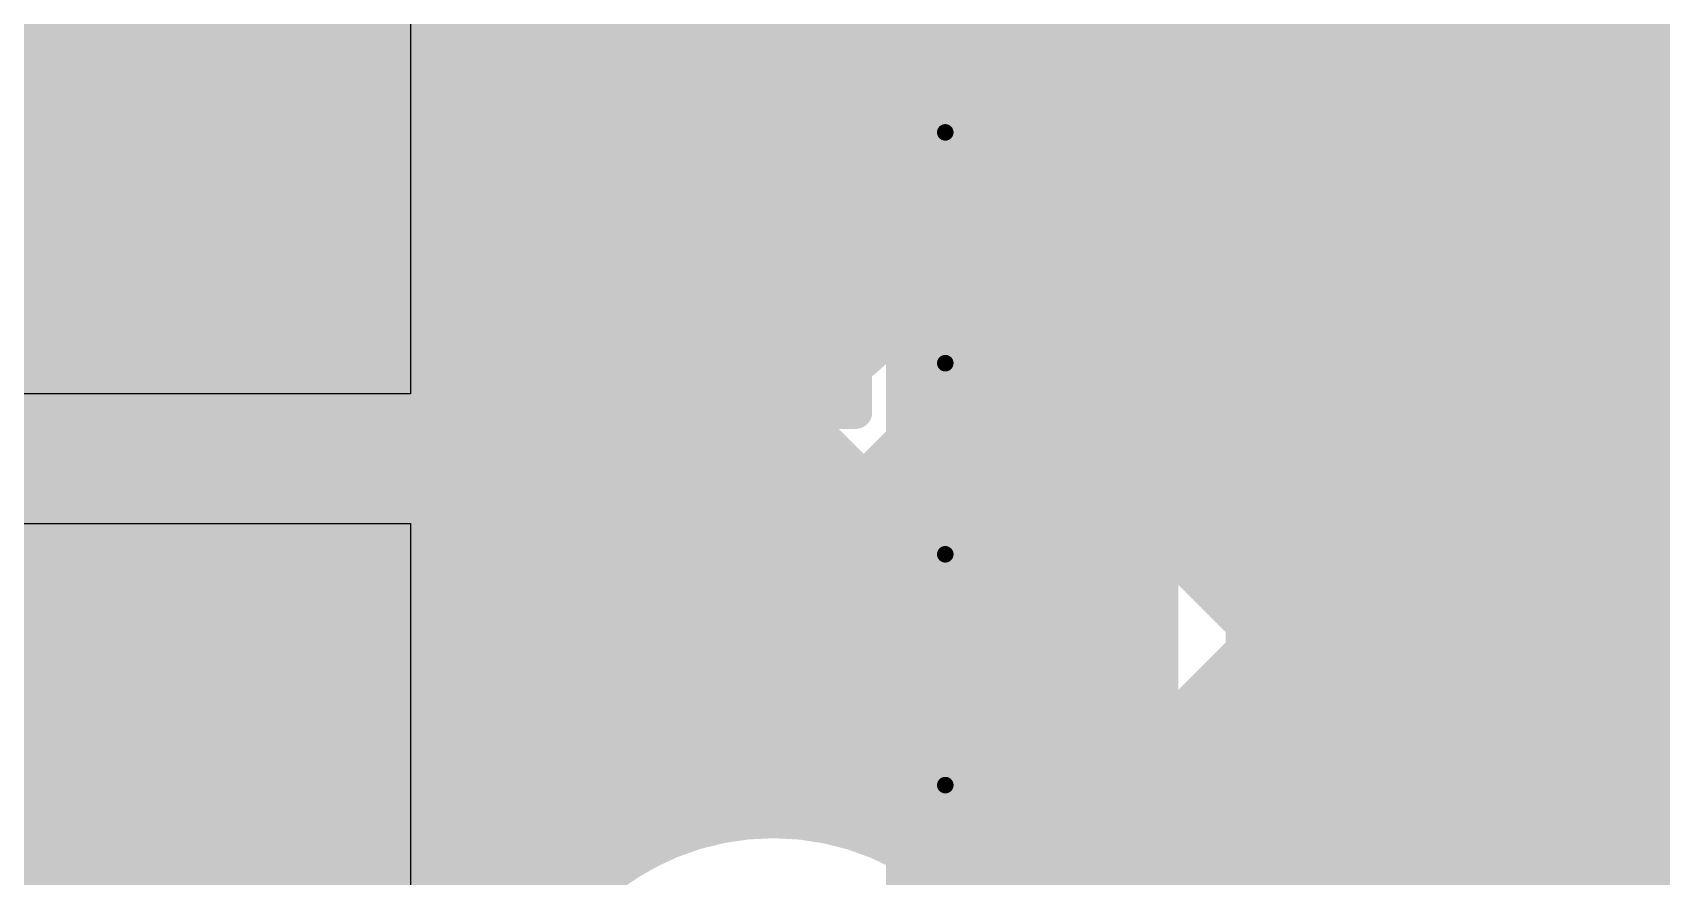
# Model space of a CAD drawing. Header units: millimetres. Extents: x 13 to 259, y -2 to 326.
# Drawn here: x 105.634 to 108.143, y 129.456 to 130.756 of the extents above; entities that cross this region are included whole.
import ezdxf

# ---------------------------------------------------------------- set-up
doc = ezdxf.new("R2010")
doc.units = ezdxf.units.MM
for name, color, linetype in [('BottomLayer', 5, 'Continuous'), ('BottomPaste', 16, 'Continuous'), ('BottomSolder', 6, 'Continuous'), ('ConnectLayer', 7, 'Continuous'), ('DrillDrawing', 1, 'Continuous'), ('Mechanical11', 56, 'Continuous'), ('Mechanical13', 56, 'Continuous'), ('Mechanical15', 56, 'Continuous'), ('Mechanical16', 56, 'Continuous'), ('MidLayer1', 16, 'Continuous'), ('MidLayer2', 76, 'Continuous'), ('MidLayer3', 90, 'Continuous'), ('MidLayer4', 156, 'Continuous'), ('MidLayer5', 130, 'Continuous'), ('MidLayer6', 216, 'Continuous'), ('MultiLayer', 9, 'Continuous'), ('TopLayer', 1, 'Continuous'), ('TopOverlay', 2, 'Continuous'), ('TopPaste', 8, 'Continuous'), ('TopSolder', 216, 'Continuous')]:
    doc.layers.add(name, color=color, linetype=linetype)

# ---------------------------------------------------------------- blocks, each defined once
blk = doc.blocks.new('CP_16_26_B_58')
at = {"layer": 'BottomLayer'}
for points in [[(-1.3208, -1.3208), (1.3208, -1.3208), (-1.3208, 1.3208), (1.3208, 1.3208)], [(2.3495, 0.1472), (2.3495, 0.5028), (1.5367, 0.1472), (1.5367, 0.5028)], [(2.3495, -0.5028), (2.3495, -0.1472), (1.5367, -0.5028), (1.5367, -0.1472)]]:
    blk.add_solid(points, dxfattribs=at)
at = {"layer": 'BottomPaste'}
for p, q in [((1.2208, 1.2208), (1.2208, 0.1)), ((1.2208, 0.1), (0.1, 0.1)), ((0.1, -0.1), (1.2208, -0.1)), ((1.2208, -0.1), (1.2208, -1.2208))]:
    blk.add_line(p, q, dxfattribs=at)
for points in [[(2.3495, 0.1472), (2.3495, 0.5028), (1.5367, 0.1472), (1.5367, 0.5028)], [(2.3495, -0.5028), (2.3495, -0.1472), (1.5367, -0.5028), (1.5367, -0.1472)]]:
    blk.add_solid(points, dxfattribs=at)
at = {"layer": 'BottomSolder'}
for points in [[(-1.3208, -1.3208), (1.3208, -1.3208), (-1.3208, 1.3208), (1.3208, 1.3208)], [(2.3495, 0.1472), (2.3495, 0.5028), (1.5367, 0.1472), (1.5367, 0.5028)], [(2.3495, -0.5028), (2.3495, -0.1472), (1.5367, -0.5028), (1.5367, -0.1472)]]:
    blk.add_solid(points, dxfattribs=at)
at = {"layer": 'Mechanical13', "const_width": 0.0254}
for points in [[(2.0447, -2.0447), (2.0447, 2.0447)], [(2.0447, 0.1472), (2.0447, 0.5028)], [(2.0447, 0.1472), (2.0447, 0.5028)], [(2.0447, -0.5028), (2.0447, -0.1472)], [(2.0447, -0.5028), (2.0447, -0.1472)]]:
    blk.add_lwpolyline(points, dxfattribs=at)
at = {"layer": 'Mechanical13', "const_width": 0.0127}
for points in [[(2.0383, 0.5028, 1), (2.0511, 0.5028, 1)], [(2.0383, 0.5028, 1), (2.0511, 0.5028, 1)], [(2.0383, 0.1472, 1), (2.0511, 0.1472, 1)], [(2.0383, 0.1472, 1), (2.0511, 0.1472, 1)], [(2.0383, -0.1472, 1), (2.0511, -0.1472, 1)], [(2.0383, -0.1472, 1), (2.0511, -0.1472, 1)], [(2.0383, -0.5028, 1), (2.0511, -0.5028, 1)], [(2.0383, -0.5028, 1), (2.0511, -0.5028, 1)]]:
    blk.add_lwpolyline(points, format="xyb", close=True, dxfattribs=at)
at = {"layer": 'Mechanical16', "const_width": 0.1524}
blk.add_lwpolyline([(2.5527, -1.3), (2.5527, 1.3)], dxfattribs=at)
blk = doc.blocks.new('WE_MAIA_4020_85')
at = {"layer": 'Mechanical11', "const_width": 0.1}
blk.add_lwpolyline([(-2.05, -2.05), (-2.05, 2.05)], dxfattribs=at)
at = {"layer": 'Mechanical13', "const_width": 0.1}
blk.add_lwpolyline([(-2.15, -2.15), (-2.15, 2.15)], dxfattribs=at)
at = {"layer": 'Mechanical15', "const_width": 0.1}
blk.add_lwpolyline([(-2.35, -2.35), (-2.35, 2.35)], dxfattribs=at)
at = {"layer": 'TopLayer'}
blk.add_solid([(-1.675, -1.85), (-0.695, -1.85), (-1.675, 1.85), (-0.695, 1.85)], dxfattribs=at)
at = {"layer": 'TopOverlay', "const_width": 0.2}
blk.add_lwpolyline([(-2.05, -2.05), (-2.05, 2.05)], dxfattribs=at)
at = {"layer": 'TopPaste'}
blk.add_solid([(-1.675, -1.85), (-0.695, -1.85), (-1.675, 1.85), (-0.695, 1.85)], dxfattribs=at)
at = {"layer": 'TopSolder'}
blk.add_solid([(-1.7766, -1.9516), (-0.5934, -1.9516), (-1.7766, 1.9516), (-0.5934, 1.9516)], dxfattribs=at)

msp = doc.modelspace()

# ---------------------------------------------------------------- linework, layer by layer
at = {"layer": 'BottomLayer', "const_width": 0.3}
for points in [[(105.9704, 130.0996), (105.9704, 132.0427)], [(105.3204, 130.0996), (105.9704, 130.0996)]]:
    msp.add_lwpolyline(points, dxfattribs=at)
at = {"layer": 'BottomLayer'}
for points, const_width in [([(108.05, 130.475, 1), (108.3, 130.475, 1)], 0.25), ([(106.65, 130.425, 1), (106.9, 130.425, 1)], 0.25), ([(105.8954, 130.0996, 1), (106.0454, 130.0996, 1)], 0.15), ([(105.8954, 130.0996, 1), (106.0454, 130.0996, 1)], 0.15), ([(106.975, 129.775, 1), (107.225, 129.775, 1)], 0.25), ([(108.05, 129.425, 1), (108.3, 129.425, 1)], 0.25)]:
    msp.add_lwpolyline(points, format="xyb", close=True, dxfattribs=dict(at, const_width=const_width))
at = {"layer": 'BottomSolder', "const_width": 0.3516}
for points in [[(105.7492, 131.025, 1), (106.1008, 131.025, 1)], [(105.7492, 129.175, 1), (106.1008, 129.175, 1)]]:
    msp.add_lwpolyline(points, format="xyb", close=True, dxfattribs=at)
at = {"layer": 'ConnectLayer', "const_width": 0.4}
for points in [[(101.677, 135.0619), (106.1968, 130.5421)], [(101.677, 135.0619), (105.9144, 130.8245)], [(103.4463, 128.9022), (109.6162, 135.072)], [(102.8906, 132.9998), (106.353, 129.5373)], [(102.8906, 132.9998), (105.91, 129.9803)], [(103.4463, 128.9022), (106.4692, 131.925)], [(103.9654, 131.925), (106.353, 129.5373)], [(104.8139, 131.925), (106.1968, 130.5421)], [(106.45, 130.2088), (107.6913, 131.45)], [(106.8041, 129.7143), (108.5398, 131.45)], [(106.9859, 131.45), (108.7, 129.7359)], [(107.8345, 131.45), (108.7, 130.5844)], [(103.4463, 128.9022), (105.9117, 131.3676)], [(103.7479, 131.2939), (108.8389, 126.2029)], [(103.7479, 131.2939), (105.9161, 129.1258)], [(103.7479, 131.2939), (108.8389, 126.2029)], [(104.2415, 128.8489), (106.5117, 131.119)], [(104.2415, 128.8489), (106.5117, 131.119)], [(106.513, 131.0744), (108.7, 128.8874)], [(105.91, 129.6174), (105.91, 130.7558)], [(106.45, 129.6174), (106.45, 130.7558)], [(107.3107, 129.3724), (108.7, 130.7617)], [(107.3107, 129.3724), (108.7, 130.7617)], [(104.2415, 128.8489), (105.91, 130.5173)], [(107.3827, 130.2929), (107.5854, 130.4957)], [(107.3827, 130.2929), (107.5854, 130.4957)], [(107.3827, 130.2929), (107.5854, 130.4956)], [(106.1102, 130.4648), (106.1862, 130.3889)], [(105.5193, 130.3711), (105.5988, 130.2916)], [(106.45, 130.2888), (108.5389, 128.2)], [(105.7294, 130.082), (105.8033, 130.008)], [(105.0762, 128.835), (106.307, 130.0658)], [(105.0762, 128.835), (106.307, 130.0658)], [(107.6635, 129.95), (107.9058, 129.95)], [(107.3559, 128.5691), (108.7, 129.9132)], [(107.6734, 129.914), (107.7516, 129.8358)], [(107.6734, 129.914), (107.7516, 129.8358)], [(107.6734, 129.914), (107.7516, 129.8358)], [(107.6783, 129.8922), (107.8179, 129.8946)], [(106.0129, 129.8774), (106.1864, 129.704)], [(106.0013, 129.7601), (106.0975, 129.8562)], [(106.2248, 129.8503), (106.325, 129.75)], [(106.325, 129.6087), (106.325, 129.75)], [(105.0762, 128.835), (105.91, 129.6688)], [(105.3852, 129.6567), (105.4798, 129.5621)], [(107.4436, 129.2953), (107.8187, 128.9202)], [(107.4436, 129.2953), (107.8187, 128.9202)], [(107.4436, 129.2953), (107.8187, 128.9202)]]:
    msp.add_lwpolyline(points, dxfattribs=at)
for points in [[(105.3398, 130.95, -1.001631), (106.5105, 131.0981)], [(107.69, 131.075, -0.289486), (107.3533, 130.5421)], [(107.69, 131.075, -0.289486), (107.3533, 130.5421)], [(107.69, 131.075, -0.289486), (107.3533, 130.5421)], [(107.9058, 129.95, -1.782931), (108.765, 130.475)], [(107.9058, 129.95, -1.782931), (108.765, 130.475)], [(107.9058, 129.95, -1.782931), (108.765, 130.475)], [(106.515, 131.025, -0.119012), (106.45, 130.7558)], [(105.91, 130.7558, -0.119012), (105.9695, 131.0022)], [(105.91, 130.7558, -0.119012), (105.9695, 131.0022)], [(106.5218, 129.8921, -0.631929), (106.5218, 130.9579)], [(106.5218, 129.8921, -0.631929), (106.5218, 130.9579)], [(107.3533, 130.5421, -0.050001), (107.365, 130.425)], [(107.3533, 130.5421, -0.050001), (107.365, 130.425)], [(107.3533, 130.5421, -0.050001), (107.365, 130.425)], [(106.1895, 130.4976, -0.03641), (106.1102, 130.4648)], [(106.1862, 130.3889, -0.046186), (106.1895, 130.4976)], [(105.5702, 130.4616, -0.042451), (105.4844, 130.4297)], [(105.5702, 130.4616, -0.042451), (105.4844, 130.4297)], [(105.7294, 130.082, -0.198035), (105.5702, 130.4616)], [(105.7284, 130.083, -0.197373), (105.5702, 130.4616)], [(105.5854, 130.0996, -1.354903), (104.5079, 130.4319)], [(105.4844, 130.4297, -0.149553), (105.5854, 130.0996)], [(107.365, 130.425, -0.05), (107.3533, 130.3079)], [(107.365, 130.425, -0.05), (107.3533, 130.3079)], [(107.365, 130.425, -0.05), (107.3533, 130.3079)], [(107.3533, 130.3079, -0.289486), (107.69, 129.775)], [(107.3533, 130.3079, -0.236049), (107.6783, 129.8922)], [(107.3533, 130.3079, -0.289486), (107.69, 129.775)], [(106.2248, 129.8503, -0.218251), (105.8033, 130.008)], [(106.2248, 129.8503, -0.217584), (105.8043, 130.0071)], [(107.6635, 129.95, -0.075436), (107.69, 129.775)], [(107.6899, 129.7607, -0.123541), (107.9058, 129.95)], [(107.6899, 129.7607, -0.123541), (107.9058, 129.95)], [(107.6899, 129.7607, -0.123541), (107.9058, 129.95)], [(107.8179, 129.8946, -0.044127), (107.9058, 129.95)], [(106.5218, 129.6579, -0.100252), (106.5218, 129.8921)], [(106.5218, 129.6579, -0.100252), (106.5218, 129.8921)], [(105.9019, 128.5855, -1.434003), (106.325, 129.6087)], [(106.45, 129.6174, -0.597453), (107.365, 129.125)], [(107.365, 129.125, -1.814865), (106.5218, 129.6579)], [(107.365, 129.125, -1.814865), (106.5218, 129.6579)], [(106.0137, 129.2993, -0.158829), (105.91, 129.6174)], [(106.0137, 129.2993, -0.158829), (105.91, 129.6174)], [(107.5852, 129.4393, -0.131202), (107.3533, 129.2421)], [(107.5852, 129.4393, -0.131202), (107.3533, 129.2421)], [(107.5852, 129.4393, -0.131202), (107.3533, 129.2421)], [(107.8427, 128.9375, -0.254456), (107.5852, 129.4393)], [(107.8427, 128.9375, -0.254456), (107.5852, 129.4393)], [(107.8427, 128.9375, -0.254456), (107.5852, 129.4393)], [(105.9744, 129.167, -0.064145), (106.0137, 129.2993)], [(105.9744, 129.167, -0.064145), (106.0137, 129.2993)], [(105.9744, 129.167, -0.064146), (106.0137, 129.2993)]]:
    msp.add_lwpolyline(points, format="xyb", dxfattribs=at)
at = {"layer": 'ConnectLayer', "const_width": 0.2}
for points in [[(105.8144, 130.8245, 1), (106.0144, 130.8245, 1)], [(105.81, 130.7558, 1), (106.01, 130.7558, 1)], [(105.81, 130.7558, 1), (106.01, 130.7558, 1)], [(105.81, 130.7558, 1), (106.01, 130.7558, 1)], [(106.35, 130.7558, 1), (106.55, 130.7558, 1)], [(106.35, 130.7558, 1), (106.55, 130.7558, 1)], [(106.0968, 130.5421, 1), (106.2968, 130.5421, 1)], [(106.0968, 130.5421, 1), (106.2968, 130.5421, 1)], [(107.2533, 130.5421, 1), (107.4533, 130.5421, 1)], [(107.2533, 130.5421, 1), (107.4533, 130.5421, 1)], [(107.2533, 130.5421, 1), (107.4533, 130.5421, 1)], [(107.2533, 130.5421, 1), (107.4533, 130.5421, 1)], [(107.2533, 130.5421, 1), (107.4533, 130.5421, 1)], [(107.2533, 130.5421, 1), (107.4533, 130.5421, 1)], [(105.81, 130.5173, 1), (106.01, 130.5173, 1)], [(106.0895, 130.4976, 1), (106.2895, 130.4976, 1)], [(106.0895, 130.4976, 1), (106.2895, 130.4976, 1)], [(107.4854, 130.4957, 1), (107.6854, 130.4957, 1)], [(107.4854, 130.4957, 1), (107.6854, 130.4957, 1)], [(107.4854, 130.4956, 1), (107.6854, 130.4956, 1)], [(105.4702, 130.4616, 1), (105.6702, 130.4616, 1)], [(105.4702, 130.4616, 1), (105.6702, 130.4616, 1)], [(105.4702, 130.4616, 1), (105.6702, 130.4616, 1)], [(105.4702, 130.4616, 1), (105.6702, 130.4616, 1)], [(106.0102, 130.4648, 1), (106.2102, 130.4648, 1)], [(106.0102, 130.4648, 1), (106.2102, 130.4648, 1)], [(105.3844, 130.4297, 1), (105.5844, 130.4297, 1)], [(105.3844, 130.4297, 1), (105.5844, 130.4297, 1)], [(105.3844, 130.4297, 1), (105.5844, 130.4297, 1)], [(107.265, 130.425, 1), (107.465, 130.425, 1)], [(107.265, 130.425, 1), (107.465, 130.425, 1)], [(107.265, 130.425, 1), (107.465, 130.425, 1)], [(107.265, 130.425, 1), (107.465, 130.425, 1)], [(107.265, 130.425, 1), (107.465, 130.425, 1)], [(107.265, 130.425, 1), (107.465, 130.425, 1)], [(105.4193, 130.3711, 1), (105.6193, 130.3711, 1)], [(106.0862, 130.3889, 1), (106.2862, 130.3889, 1)], [(106.0862, 130.3889, 1), (106.2862, 130.3889, 1)], [(107.2533, 130.3079, 1), (107.4533, 130.3079, 1)], [(107.2533, 130.3079, 1), (107.4533, 130.3079, 1)], [(107.2533, 130.3079, 1), (107.4533, 130.3079, 1)], [(107.2533, 130.3079, 1), (107.4533, 130.3079, 1)], [(107.2533, 130.3079, 1), (107.4533, 130.3079, 1)], [(107.2533, 130.3079, 1), (107.4533, 130.3079, 1)], [(107.2827, 130.2929, 1), (107.4827, 130.2929, 1)], [(107.2827, 130.2929, 1), (107.4827, 130.2929, 1)], [(107.2827, 130.2929, 1), (107.4827, 130.2929, 1)], [(105.4988, 130.2916, 1), (105.6988, 130.2916, 1)], [(106.35, 130.2888, 1), (106.55, 130.2888, 1)], [(106.35, 130.2088, 1), (106.55, 130.2088, 1)], [(105.4854, 130.0996, 1), (105.6854, 130.0996, 1)], [(105.4854, 130.0996, 1), (105.6854, 130.0996, 1)], [(105.6284, 130.083, 1), (105.8284, 130.083, 1)], [(105.6294, 130.082, 1), (105.8294, 130.082, 1)], [(105.6294, 130.082, 1), (105.8294, 130.082, 1)], [(106.207, 130.0658, 1), (106.407, 130.0658, 1)], [(106.207, 130.0658, 1), (106.407, 130.0658, 1)], [(105.7033, 130.008, 1), (105.9033, 130.008, 1)], [(105.7033, 130.008, 1), (105.9033, 130.008, 1)], [(105.7043, 130.0071, 1), (105.9043, 130.0071, 1)], [(105.81, 129.9803, 1), (106.01, 129.9803, 1)], [(107.5635, 129.95, 1), (107.7635, 129.95, 1)], [(107.5635, 129.95, 1), (107.7635, 129.95, 1)], [(107.8058, 129.95, 1), (108.0058, 129.95, 1)], [(107.8058, 129.95, 1), (108.0058, 129.95, 1)], [(107.8058, 129.95, 1), (108.0058, 129.95, 1)], [(107.8058, 129.95, 1), (108.0058, 129.95, 1)], [(107.8058, 129.95, 1), (108.0058, 129.95, 1)], [(107.8058, 129.95, 1), (108.0058, 129.95, 1)], [(107.8058, 129.95, 1), (108.0058, 129.95, 1)], [(107.8058, 129.95, 1), (108.0058, 129.95, 1)], [(106.4218, 129.8921, 1), (106.6218, 129.8921, 1)], [(106.4218, 129.8921, 1), (106.6218, 129.8921, 1)], [(106.4218, 129.8921, 1), (106.6218, 129.8921, 1)], [(106.4218, 129.8921, 1), (106.6218, 129.8921, 1)], [(107.5734, 129.914, 1), (107.7734, 129.914, 1)], [(107.5734, 129.914, 1), (107.7734, 129.914, 1)], [(107.5734, 129.914, 1), (107.7734, 129.914, 1)], [(107.5783, 129.8922, 1), (107.7783, 129.8922, 1)], [(107.5783, 129.8922, 1), (107.7783, 129.8922, 1)], [(107.7179, 129.8946, 1), (107.9179, 129.8946, 1)], [(107.7179, 129.8946, 1), (107.9179, 129.8946, 1)], [(105.9129, 129.8774, 1), (106.1129, 129.8774, 1)], [(105.9975, 129.8562, 1), (106.1975, 129.8562, 1)], [(106.1248, 129.8503, 1), (106.3248, 129.8503, 1)], [(106.1248, 129.8503, 1), (106.3248, 129.8503, 1)], [(106.1248, 129.8503, 1), (106.3248, 129.8503, 1)], [(107.6516, 129.8358, 1), (107.8516, 129.8358, 1)], [(107.6516, 129.8358, 1), (107.8516, 129.8358, 1)], [(107.6516, 129.8358, 1), (107.8516, 129.8358, 1)], [(107.59, 129.775, 1), (107.79, 129.775, 1)], [(107.59, 129.775, 1), (107.79, 129.775, 1)], [(107.59, 129.775, 1), (107.79, 129.775, 1)], [(105.9013, 129.7601, 1), (106.1013, 129.7601, 1)], [(106.225, 129.75, 1), (106.425, 129.75, 1)], [(106.225, 129.75, 1), (106.425, 129.75, 1)], [(107.5899, 129.7607, 1), (107.7899, 129.7607, 1)], [(107.5899, 129.7607, 1), (107.7899, 129.7607, 1)], [(107.5899, 129.7607, 1), (107.7899, 129.7607, 1)], [(106.0864, 129.704, 1), (106.2864, 129.704, 1)], [(106.7041, 129.7143, 1), (106.9041, 129.7143, 1)], [(105.81, 129.6688, 1), (106.01, 129.6688, 1)], [(106.4218, 129.6579, 1), (106.6218, 129.6579, 1)], [(106.4218, 129.6579, 1), (106.6218, 129.6579, 1)], [(106.4218, 129.6579, 1), (106.6218, 129.6579, 1)], [(106.4218, 129.6579, 1), (106.6218, 129.6579, 1)], [(105.81, 129.6174, 1), (106.01, 129.6174, 1)], [(105.81, 129.6174, 1), (106.01, 129.6174, 1)], [(105.81, 129.6174, 1), (106.01, 129.6174, 1)], [(106.35, 129.6174, 1), (106.55, 129.6174, 1)], [(106.35, 129.6174, 1), (106.55, 129.6174, 1)], [(106.225, 129.6087, 1), (106.425, 129.6087, 1)], [(106.225, 129.6087, 1), (106.425, 129.6087, 1)], [(105.3798, 129.5621, 1), (105.5798, 129.5621, 1)], [(106.253, 129.5373, 1), (106.453, 129.5373, 1)], [(106.253, 129.5373, 1), (106.453, 129.5373, 1)], [(107.4852, 129.4393, 1), (107.6852, 129.4393, 1)], [(107.4852, 129.4393, 1), (107.6852, 129.4393, 1)], [(107.4852, 129.4393, 1), (107.6852, 129.4393, 1)], [(107.4852, 129.4393, 1), (107.6852, 129.4393, 1)], [(107.4852, 129.4393, 1), (107.6852, 129.4393, 1)], [(107.4852, 129.4393, 1), (107.6852, 129.4393, 1)], [(107.2107, 129.3724, 1), (107.4107, 129.3724, 1)], [(107.2107, 129.3724, 1), (107.4107, 129.3724, 1)], [(105.9137, 129.2993, 1), (106.1137, 129.2993, 1)], [(105.9137, 129.2993, 1), (106.1137, 129.2993, 1)], [(105.9137, 129.2993, 1), (106.1137, 129.2993, 1)], [(105.9137, 129.2993, 1), (106.1137, 129.2993, 1)], [(105.9137, 129.2993, 1), (106.1137, 129.2993, 1)], [(107.3436, 129.2953, 1), (107.5436, 129.2953, 1)], [(107.3436, 129.2953, 1), (107.5436, 129.2953, 1)], [(107.3436, 129.2953, 1), (107.5436, 129.2953, 1)]]:
    msp.add_lwpolyline(points, format="xyb", close=True, dxfattribs=at)
at = {"layer": 'DrillDrawing', "const_width": 0.0508}
for points in [[(105.798, 130.771), (105.798, 130.898)], [(106.052, 130.771), (106.052, 130.898)], [(105.798, 130.771), (106.052, 130.771)], [(108.048, 130.602), (108.048, 130.729)], [(108.048, 130.729), (108.302, 130.729)], [(106.648, 130.552), (106.648, 130.679)], [(106.648, 130.679), (106.902, 130.679)], [(106.902, 130.552), (106.902, 130.679)], [(107.921, 130.348), (107.921, 130.602)], [(107.921, 130.602), (108.048, 130.602)], [(106.521, 130.298), (106.521, 130.552)], [(106.521, 130.552), (106.648, 130.552)], [(106.902, 130.552), (107.029, 130.552)], [(107.029, 130.298), (107.029, 130.552)], [(107.921, 130.348), (108.048, 130.348)], [(108.048, 130.221), (108.048, 130.348)], [(106.521, 130.298), (106.648, 130.298)], [(106.648, 130.171), (106.648, 130.298)], [(106.902, 130.298), (107.029, 130.298)], [(106.902, 130.171), (106.902, 130.298)], [(108.048, 130.221), (108.302, 130.221)], [(106.648, 130.171), (106.902, 130.171)], [(106.973, 129.902), (106.973, 130.029)], [(106.973, 130.029), (107.227, 130.029)], [(107.227, 129.902), (107.227, 130.029)], [(106.846, 129.648), (106.846, 129.902)], [(106.846, 129.902), (106.973, 129.902)], [(107.227, 129.902), (107.354, 129.902)], [(107.354, 129.648), (107.354, 129.902)], [(108.048, 129.552), (108.048, 129.679)], [(108.048, 129.679), (108.302, 129.679)], [(106.846, 129.648), (106.973, 129.648)], [(106.973, 129.521), (106.973, 129.648)], [(107.227, 129.648), (107.354, 129.648)], [(107.227, 129.521), (107.227, 129.648)], [(107.921, 129.298), (107.921, 129.552)], [(107.921, 129.552), (108.048, 129.552)], [(106.973, 129.521), (107.227, 129.521)]]:
    msp.add_lwpolyline(points, dxfattribs=at)
at = {"layer": 'DrillDrawing', "const_width": 0.0254}
for points in [[(105.7853, 130.771, 1), (105.8107, 130.771, 1)], [(105.7853, 130.771, 1), (105.8107, 130.771, 1)], [(106.0393, 130.771, 1), (106.0647, 130.771, 1)], [(106.0393, 130.771, 1), (106.0647, 130.771, 1)], [(108.0353, 130.729, 1), (108.0607, 130.729, 1)], [(108.0353, 130.729, 1), (108.0607, 130.729, 1)], [(106.6353, 130.679, 1), (106.6607, 130.679, 1)], [(106.6353, 130.679, 1), (106.6607, 130.679, 1)], [(106.8893, 130.679, 1), (106.9147, 130.679, 1)], [(106.8893, 130.679, 1), (106.9147, 130.679, 1)], [(107.9083, 130.602, 1), (107.9337, 130.602, 1)], [(107.9083, 130.602, 1), (107.9337, 130.602, 1)], [(108.0353, 130.602, 1), (108.0607, 130.602, 1)], [(108.0353, 130.602, 1), (108.0607, 130.602, 1)], [(106.5083, 130.552, 1), (106.5337, 130.552, 1)], [(106.5083, 130.552, 1), (106.5337, 130.552, 1)], [(106.6353, 130.552, 1), (106.6607, 130.552, 1)], [(106.6353, 130.552, 1), (106.6607, 130.552, 1)], [(106.8893, 130.552, 1), (106.9147, 130.552, 1)], [(106.8893, 130.552, 1), (106.9147, 130.552, 1)], [(107.0163, 130.552, 1), (107.0417, 130.552, 1)], [(107.0163, 130.552, 1), (107.0417, 130.552, 1)], [(107.9083, 130.348, 1), (107.9337, 130.348, 1)], [(107.9083, 130.348, 1), (107.9337, 130.348, 1)], [(108.0353, 130.348, 1), (108.0607, 130.348, 1)], [(108.0353, 130.348, 1), (108.0607, 130.348, 1)], [(106.5083, 130.298, 1), (106.5337, 130.298, 1)], [(106.5083, 130.298, 1), (106.5337, 130.298, 1)], [(106.6353, 130.298, 1), (106.6607, 130.298, 1)], [(106.6353, 130.298, 1), (106.6607, 130.298, 1)], [(106.8893, 130.298, 1), (106.9147, 130.298, 1)], [(106.8893, 130.298, 1), (106.9147, 130.298, 1)], [(107.0163, 130.298, 1), (107.0417, 130.298, 1)], [(107.0163, 130.298, 1), (107.0417, 130.298, 1)], [(108.0353, 130.221, 1), (108.0607, 130.221, 1)], [(108.0353, 130.221, 1), (108.0607, 130.221, 1)], [(106.6353, 130.171, 1), (106.6607, 130.171, 1)], [(106.6353, 130.171, 1), (106.6607, 130.171, 1)], [(106.8893, 130.171, 1), (106.9147, 130.171, 1)], [(106.8893, 130.171, 1), (106.9147, 130.171, 1)], [(106.9603, 130.029, 1), (106.9857, 130.029, 1)], [(106.9603, 130.029, 1), (106.9857, 130.029, 1)], [(107.2143, 130.029, 1), (107.2397, 130.029, 1)], [(107.2143, 130.029, 1), (107.2397, 130.029, 1)], [(106.8333, 129.902, 1), (106.8587, 129.902, 1)], [(106.8333, 129.902, 1), (106.8587, 129.902, 1)], [(106.9603, 129.902, 1), (106.9857, 129.902, 1)], [(106.9603, 129.902, 1), (106.9857, 129.902, 1)], [(107.2143, 129.902, 1), (107.2397, 129.902, 1)], [(107.2143, 129.902, 1), (107.2397, 129.902, 1)], [(107.3413, 129.902, 1), (107.3667, 129.902, 1)], [(107.3413, 129.902, 1), (107.3667, 129.902, 1)], [(108.0353, 129.679, 1), (108.0607, 129.679, 1)], [(108.0353, 129.679, 1), (108.0607, 129.679, 1)], [(106.8333, 129.648, 1), (106.8587, 129.648, 1)], [(106.8333, 129.648, 1), (106.8587, 129.648, 1)], [(106.9603, 129.648, 1), (106.9857, 129.648, 1)], [(106.9603, 129.648, 1), (106.9857, 129.648, 1)], [(107.2143, 129.648, 1), (107.2397, 129.648, 1)], [(107.2143, 129.648, 1), (107.2397, 129.648, 1)], [(107.3413, 129.648, 1), (107.3667, 129.648, 1)], [(107.3413, 129.648, 1), (107.3667, 129.648, 1)], [(107.9083, 129.552, 1), (107.9337, 129.552, 1)], [(107.9083, 129.552, 1), (107.9337, 129.552, 1)], [(108.0353, 129.552, 1), (108.0607, 129.552, 1)], [(108.0353, 129.552, 1), (108.0607, 129.552, 1)], [(106.9603, 129.521, 1), (106.9857, 129.521, 1)], [(106.9603, 129.521, 1), (106.9857, 129.521, 1)], [(107.2143, 129.521, 1), (107.2397, 129.521, 1)], [(107.2143, 129.521, 1), (107.2397, 129.521, 1)]]:
    msp.add_lwpolyline(points, format="xyb", close=True, dxfattribs=at)
at = {"layer": 'MidLayer1', "const_width": 0.25}
for points in [[(108.05, 130.475, 1), (108.3, 130.475, 1)], [(106.65, 130.425, 1), (106.9, 130.425, 1)], [(106.975, 129.775, 1), (107.225, 129.775, 1)], [(108.05, 129.425, 1), (108.3, 129.425, 1)]]:
    msp.add_lwpolyline(points, format="xyb", close=True, dxfattribs=at)
at = {"layer": 'MidLayer2', "const_width": 0.25}
for points in [[(108.05, 130.475, 1), (108.3, 130.475, 1)], [(106.65, 130.425, 1), (106.9, 130.425, 1)], [(106.975, 129.775, 1), (107.225, 129.775, 1)], [(108.05, 129.425, 1), (108.3, 129.425, 1)]]:
    msp.add_lwpolyline(points, format="xyb", close=True, dxfattribs=at)
at = {"layer": 'MidLayer3', "const_width": 0.25}
for points in [[(108.05, 130.475, 1), (108.3, 130.475, 1)], [(106.65, 130.425, 1), (106.9, 130.425, 1)], [(106.975, 129.775, 1), (107.225, 129.775, 1)], [(108.05, 129.425, 1), (108.3, 129.425, 1)]]:
    msp.add_lwpolyline(points, format="xyb", close=True, dxfattribs=at)
at = {"layer": 'MidLayer4', "const_width": 0.25}
for points in [[(108.05, 130.475, 1), (108.3, 130.475, 1)], [(106.65, 130.425, 1), (106.9, 130.425, 1)], [(106.975, 129.775, 1), (107.225, 129.775, 1)], [(108.05, 129.425, 1), (108.3, 129.425, 1)]]:
    msp.add_lwpolyline(points, format="xyb", close=True, dxfattribs=at)
at = {"layer": 'MidLayer5', "const_width": 0.25}
for points in [[(108.05, 130.475, 1), (108.3, 130.475, 1)], [(106.65, 130.425, 1), (106.9, 130.425, 1)], [(106.975, 129.775, 1), (107.225, 129.775, 1)], [(108.05, 129.425, 1), (108.3, 129.425, 1)]]:
    msp.add_lwpolyline(points, format="xyb", close=True, dxfattribs=at)
at = {"layer": 'MidLayer6', "const_width": 0.25}
for points in [[(108.05, 130.475, 1), (108.3, 130.475, 1)], [(106.65, 130.425, 1), (106.9, 130.425, 1)], [(106.975, 129.775, 1), (107.225, 129.775, 1)], [(108.05, 129.425, 1), (108.3, 129.425, 1)]]:
    msp.add_lwpolyline(points, format="xyb", close=True, dxfattribs=at)
at = {"layer": 'MultiLayer', "const_width": 0.25}
for points in [[(108.05, 130.475, 1), (108.3, 130.475, 1)], [(106.65, 130.425, 1), (106.9, 130.425, 1)], [(106.975, 129.775, 1), (107.225, 129.775, 1)], [(108.05, 129.425, 1), (108.3, 129.425, 1)]]:
    msp.add_lwpolyline(points, format="xyb", close=True, dxfattribs=at)
at = {"layer": 'TopLayer', "const_width": 0.25}
for points in [[(108.05, 130.475, 1), (108.3, 130.475, 1)], [(106.65, 130.425, 1), (106.9, 130.425, 1)], [(106.975, 129.775, 1), (107.225, 129.775, 1)], [(108.05, 129.425, 1), (108.3, 129.425, 1)]]:
    msp.add_lwpolyline(points, format="xyb", close=True, dxfattribs=at)
at = {"layer": 'TopSolder', "const_width": 0.3516}
for points in [[(105.7492, 131.025, 1), (106.1008, 131.025, 1)], [(105.7492, 129.175, 1), (106.1008, 129.175, 1)]]:
    msp.add_lwpolyline(points, format="xyb", close=True, dxfattribs=at)

# ---------------------------------------------------------------- block references
at = {"rotation": 360}
msp.add_blockref('CP_16_26_B_58', (104.9954, 130.0996), dxfattribs=at)
msp.add_blockref('WE_MAIA_4020_85', (109.349, 129.425))

doc.saveas('drawing.dxf')
